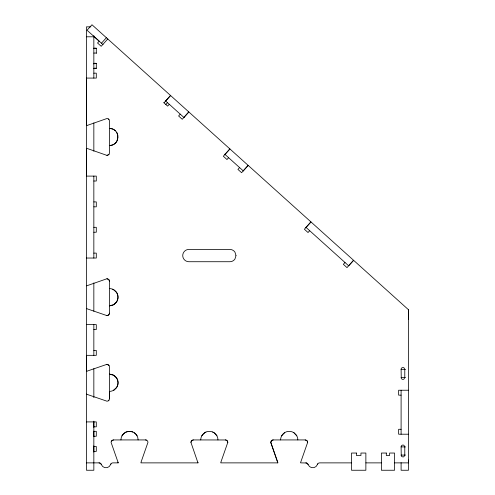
<?xml version="1.0" encoding="UTF-8"?>
<svg xmlns="http://www.w3.org/2000/svg" width="495" height="495" viewBox="0 0 495 495"><rect width="100%" height="100%" fill="white"/><g stroke="black" fill="none" stroke-linecap="round" stroke-linejoin="round"><path stroke-width="0.74" d="M109.005 365.44L106.951 364.326L86.464 371.355L86.464 355.336L96.296 355.336L96.296 350.417L93.84 350.417M93.84 181.015L96.296 181.015L96.296 176.102L86.464 176.102L86.464 148.37A2.469 2.469 0 0 1 87.169 148.469L106.951 155.393A2.456 2.456 0 0 0 109.407 152.936L109.407 120.978A2.456 2.456 0 0 0 106.951 118.522L87.169 125.445A2.481 2.481 0 0 1 86.644 125.544L86.464 78.08L96.296 78.08L96.296 73.167L93.84 73.167M93.84 452.053L93.84 445.871M93.84 436.596L93.84 431.182M93.84 427.321L93.84 421.907M86.823 394.199A2.463 2.463 0 0 0 86.464 394.175L106.951 401.197A2.475 2.475 0 0 0 109.407 398.741L109.407 391.366M408.474 460.01L408.474 462.875L394.54 462.875M408.474 319.628L408.536 309.759M86.464 285.77A2.475 2.475 0 0 0 86.996 285.714L106.951 278.747L109.005 279.861L109.407 281.203L109.37 313.607L108.69 314.894L106.951 315.618L86.464 308.589A2.463 2.463 0 0 1 86.823 308.614M111.486 441.045L113.547 439.931L145.499 439.931A2.444 2.444 0 0 1 147.949 442.382L141.038 462.175A2.45 2.45 0 0 0 140.933 462.875L197.963 462.875L190.934 442.394L191.652 440.655L193.39 439.931L225.794 439.975L227.081 440.655L227.805 442.394L220.881 462.175A2.45 2.45 0 0 0 220.776 462.875L277.806 462.875L270.777 442.394L271.891 440.333L273.234 439.931L305.192 439.931L307.247 441.045A2.395 2.395 0 0 1 307.649 442.394L300.725 462.175A2.45 2.45 0 0 0 300.626 462.875L306.535 462.986L308.125 464.514A4.913 4.913 0 0 0 317.394 464.514A2.456 2.456 0 0 1 319.714 462.875L351.524 462.875M401.099 369.338L401.241 368.633A1.856 1.856 0 0 1 401.915 367.81L402.942 367.494A1.832 1.832 0 0 1 403.97 367.81L404.786 369.338L404.786 377.53L403.97 379.065A1.838 1.838 0 0 1 402.237 379.232L401.915 379.065A1.838 1.838 0 0 1 401.247 378.248L401.099 369.338L405.523 369.338M401.099 446.898L401.241 446.193A1.862 1.862 0 0 1 401.915 445.37L402.237 445.197A1.862 1.862 0 0 1 403.994 445.364L404.786 446.898L404.786 455.091L403.97 456.625A1.832 1.832 0 0 1 402.942 456.935L401.915 456.625A1.862 1.862 0 0 1 401.241 455.796L401.099 446.898L405.523 446.898M86.464 462.875L99.025 462.875A2.456 2.456 0 0 1 101.339 464.514A4.913 4.913 0 0 0 110.608 464.514L110.96 463.864M317.394 464.514L317.747 463.864M281.649 435.841L284.507 432.729M121.956 435.841L123.7 433.601A8.594 8.594 0 0 1 138.117 439.944M201.799 435.841L203.544 433.601L205.914 432.055M109.005 154.279L106.951 155.393M109.005 400.09L108.294 400.802M101.45 43.201L106.382 37.719M165.633 100.992L170.565 95.51L163.987 102.818M165.844 104.495L167.489 102.663M183.899 117.439L188.83 111.963L182.253 119.264L178.602 115.978L180.248 114.153M224.971 154.421L229.903 148.939L223.325 156.247L226.982 159.538L228.622 157.713M243.237 170.868L248.174 165.392L241.591 172.699L237.94 169.408L239.586 167.582M306.028 227.403L310.959 221.927L304.382 229.235L308.038 232.52L309.684 230.695M107.78 38.975L101.197 46.282L97.546 42.997L99.192 41.165L93.84 36.352M169.29 104.284L167.644 106.109L163.758 102.614M344.996 262.492L343.351 264.318L347.001 267.609L353.585 260.302L348.653 265.784L305.854 227.248M204.59 432.779L202.214 435.154A8.632 8.632 0 0 0 200.766 439.931M113.504 390.332L116.61 387.467A8.613 8.613 0 0 0 116.61 378.056L113.504 375.198L109.407 374.164A8.557 8.557 0 0 1 114.209 389.893M109.407 305.786L113.504 304.747L116.61 301.888A8.613 8.613 0 0 0 116.61 292.477L113.504 289.612A8.613 8.613 0 0 0 109.407 288.579M90.894 26.841L86.464 26.841L86.464 470.25L93.84 470.25L93.84 421.171M86.464 36.797L93.84 36.797M93.84 48.139L96.296 48.139L96.296 53.392M93.84 48.473L96.296 48.473M93.84 53.058L96.296 53.058M93.84 63.298L96.296 63.298L96.296 68.545L93.84 68.545M96.296 63.632L93.84 63.632L93.84 63.966M93.84 68.217L96.296 68.217M93.84 201.911L96.296 201.911L96.296 206.83L93.84 206.83M93.84 227.31L96.296 227.31L96.296 232.229L93.84 232.229M93.84 253.118L96.296 253.118L96.296 258.037L86.464 258.037M86.464 324.609L96.296 324.609L96.296 329.528L93.84 329.528M401.099 377.53L405.523 377.53M408.474 390.233L398.642 390.233L398.642 395.146L401.099 395.146M86.464 421.907L96.296 421.907L96.296 426.826L93.84 426.826M401.099 429.283L398.642 429.295L398.642 434.208L408.474 434.208M93.84 431.331L96.296 431.331L96.296 436.25L93.815 436.25M93.815 446.49L96.296 446.49L96.296 451.403L93.84 451.403M401.099 455.091L405.523 455.091M113.547 439.931A2.456 2.456 0 0 0 111.09 442.394L118.058 462.342A2.481 2.481 0 0 1 118.113 462.875L112.928 462.875A2.456 2.456 0 0 0 110.614 464.514M365.867 462.875L381.397 462.875M110.181 128.391L109.407 128.353L112.575 128.96A8.607 8.607 0 0 1 117.408 133.774L117.977 137.734L116.61 141.663A8.607 8.607 0 0 1 112.575 144.955L109.407 145.561L110.973 145.419A8.576 8.576 0 0 0 114.828 143.637L115.49 143.043A8.656 8.656 0 0 0 117.408 140.122L117.866 135.395L116.61 132.252M145.499 439.931L146.409 440.104M99.025 462.875L100.442 463.326L101.339 464.514M134.225 432.729L135.352 433.601A8.669 8.669 0 0 1 137.09 435.841M293.925 432.729L296.783 435.841M108.294 118.924L109.005 119.635M103.016 44.612L87.04 30.232L91.977 24.75L408.486 309.734L408.474 470.25L401.099 470.25L401.099 462.689M165.54 100.912L184.072 117.6M224.674 154.155L243.299 170.924M114.828 130.278L115.49 130.872M216.934 435.841L214.075 432.729A8.632 8.632 0 0 0 204.602 432.766M401.099 390.233L401.099 434.208M109.407 398.741L109.407 366.789A2.456 2.456 0 0 0 106.951 364.326M93.84 35.603L93.84 78.08M93.84 122.871L93.84 151.247M93.84 176.102L93.84 258.037M93.84 282.886L93.84 311.256M93.84 324.609L93.84 355.336M93.84 368.639L93.84 397.609M305.811 462.875A2.456 2.456 0 0 1 308.125 464.514M305.192 439.931A2.456 2.456 0 0 1 307.649 442.394M273.24 439.931A2.456 2.456 0 0 0 270.777 442.394L277.707 462.175A2.469 2.469 0 0 1 277.806 462.875M225.349 439.931A2.456 2.456 0 0 1 227.805 442.394M190.934 442.394A2.456 2.456 0 0 1 193.39 439.931M197.858 462.175A2.469 2.469 0 0 1 197.957 462.875M118.008 462.175A2.469 2.469 0 0 1 118.113 462.875M86.823 371.33A2.469 2.469 0 0 1 86.464 371.355M109.407 313.156A2.456 2.456 0 0 1 106.951 315.618M106.951 278.747A2.456 2.456 0 0 1 109.407 281.203M86.823 125.52A2.469 2.469 0 0 1 86.464 125.551M114.184 304.338A8.613 8.613 0 0 1 109.401 305.792M114.184 389.924A8.613 8.613 0 0 1 109.401 391.378M114.209 304.307A8.557 8.557 0 0 0 118.008 297.179A8.588 8.588 0 0 0 112.699 289.228M120.922 439.931A8.601 8.601 0 0 1 132.815 431.98M284.433 432.779A8.607 8.607 0 0 1 293.999 432.779L296.369 435.154A8.607 8.607 0 0 1 297.823 439.931M280.615 439.931A8.533 8.533 0 0 1 284.402 432.822M212.664 431.986A8.588 8.588 0 0 1 217.961 439.937M110.181 128.44A8.576 8.576 0 0 1 114.821 130.321M235.997 255.581L234.958 259.003A6.15 6.15 0 0 1 229.853 261.725L188.886 261.725A6.15 6.15 0 0 1 183.212 257.932A6.119 6.119 0 0 1 183.781 252.172A6.15 6.15 0 0 1 188.886 249.424L229.853 249.437A6.15 6.15 0 0 1 234.958 252.147L235.997 255.581M356.443 453.043L351.524 453.043L351.53 470.25L365.867 470.25L365.867 453.043L360.948 453.043L360.948 455.499L356.443 455.499L356.443 453.043M386.317 453.043L381.397 453.043L381.397 470.25L394.546 470.25L394.54 453.043L389.627 453.043L389.627 455.499L386.317 455.499L386.317 453.043"/></g></svg>
